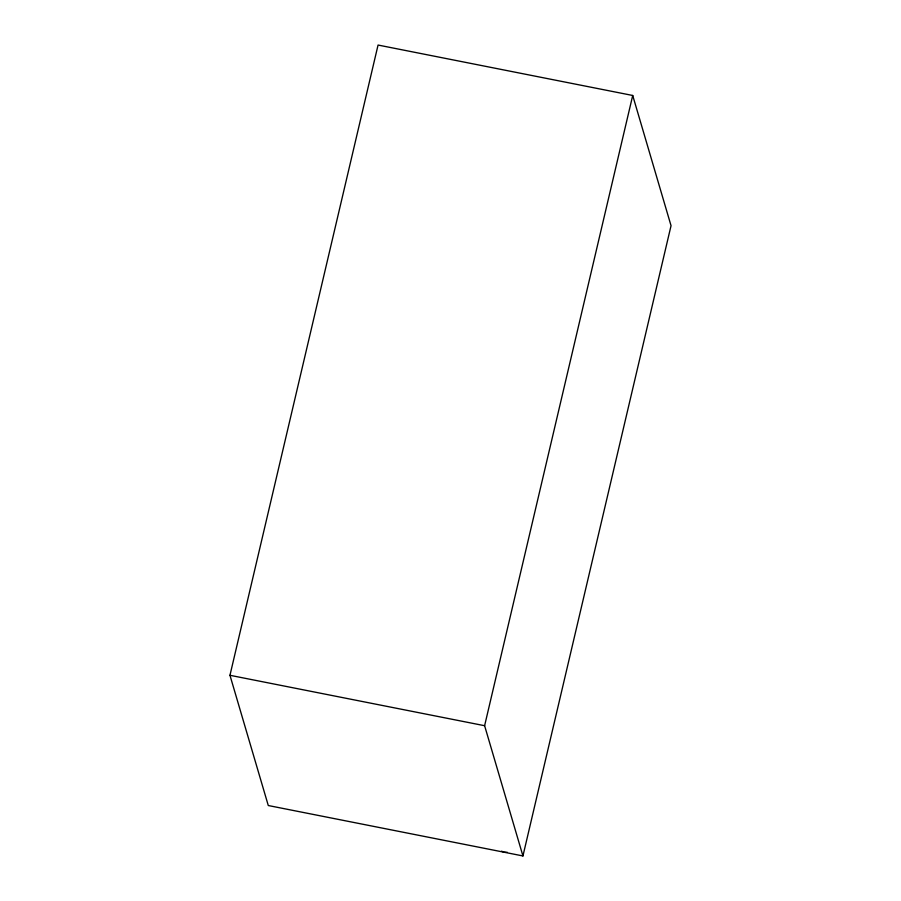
<?xml version="1.0" encoding="UTF-8"?>
<svg xmlns="http://www.w3.org/2000/svg" width="901" height="901" viewBox="0 0 901 901"><rect width="100%" height="100%" fill="white"/><g stroke="black" fill="none" stroke-linecap="round" stroke-linejoin="round"><path stroke-width="1.35" d="M229.958 675.299L378.06 45.05L632.716 95.472L671.042 225.701L522.94 855.95L268.284 805.528L229.958 675.299L484.614 725.71L522.94 855.95M484.614 725.71L632.716 95.472M507.263 852.29L504.323 852.155M501.575 851.163L502.871 851.749"/></g></svg>
